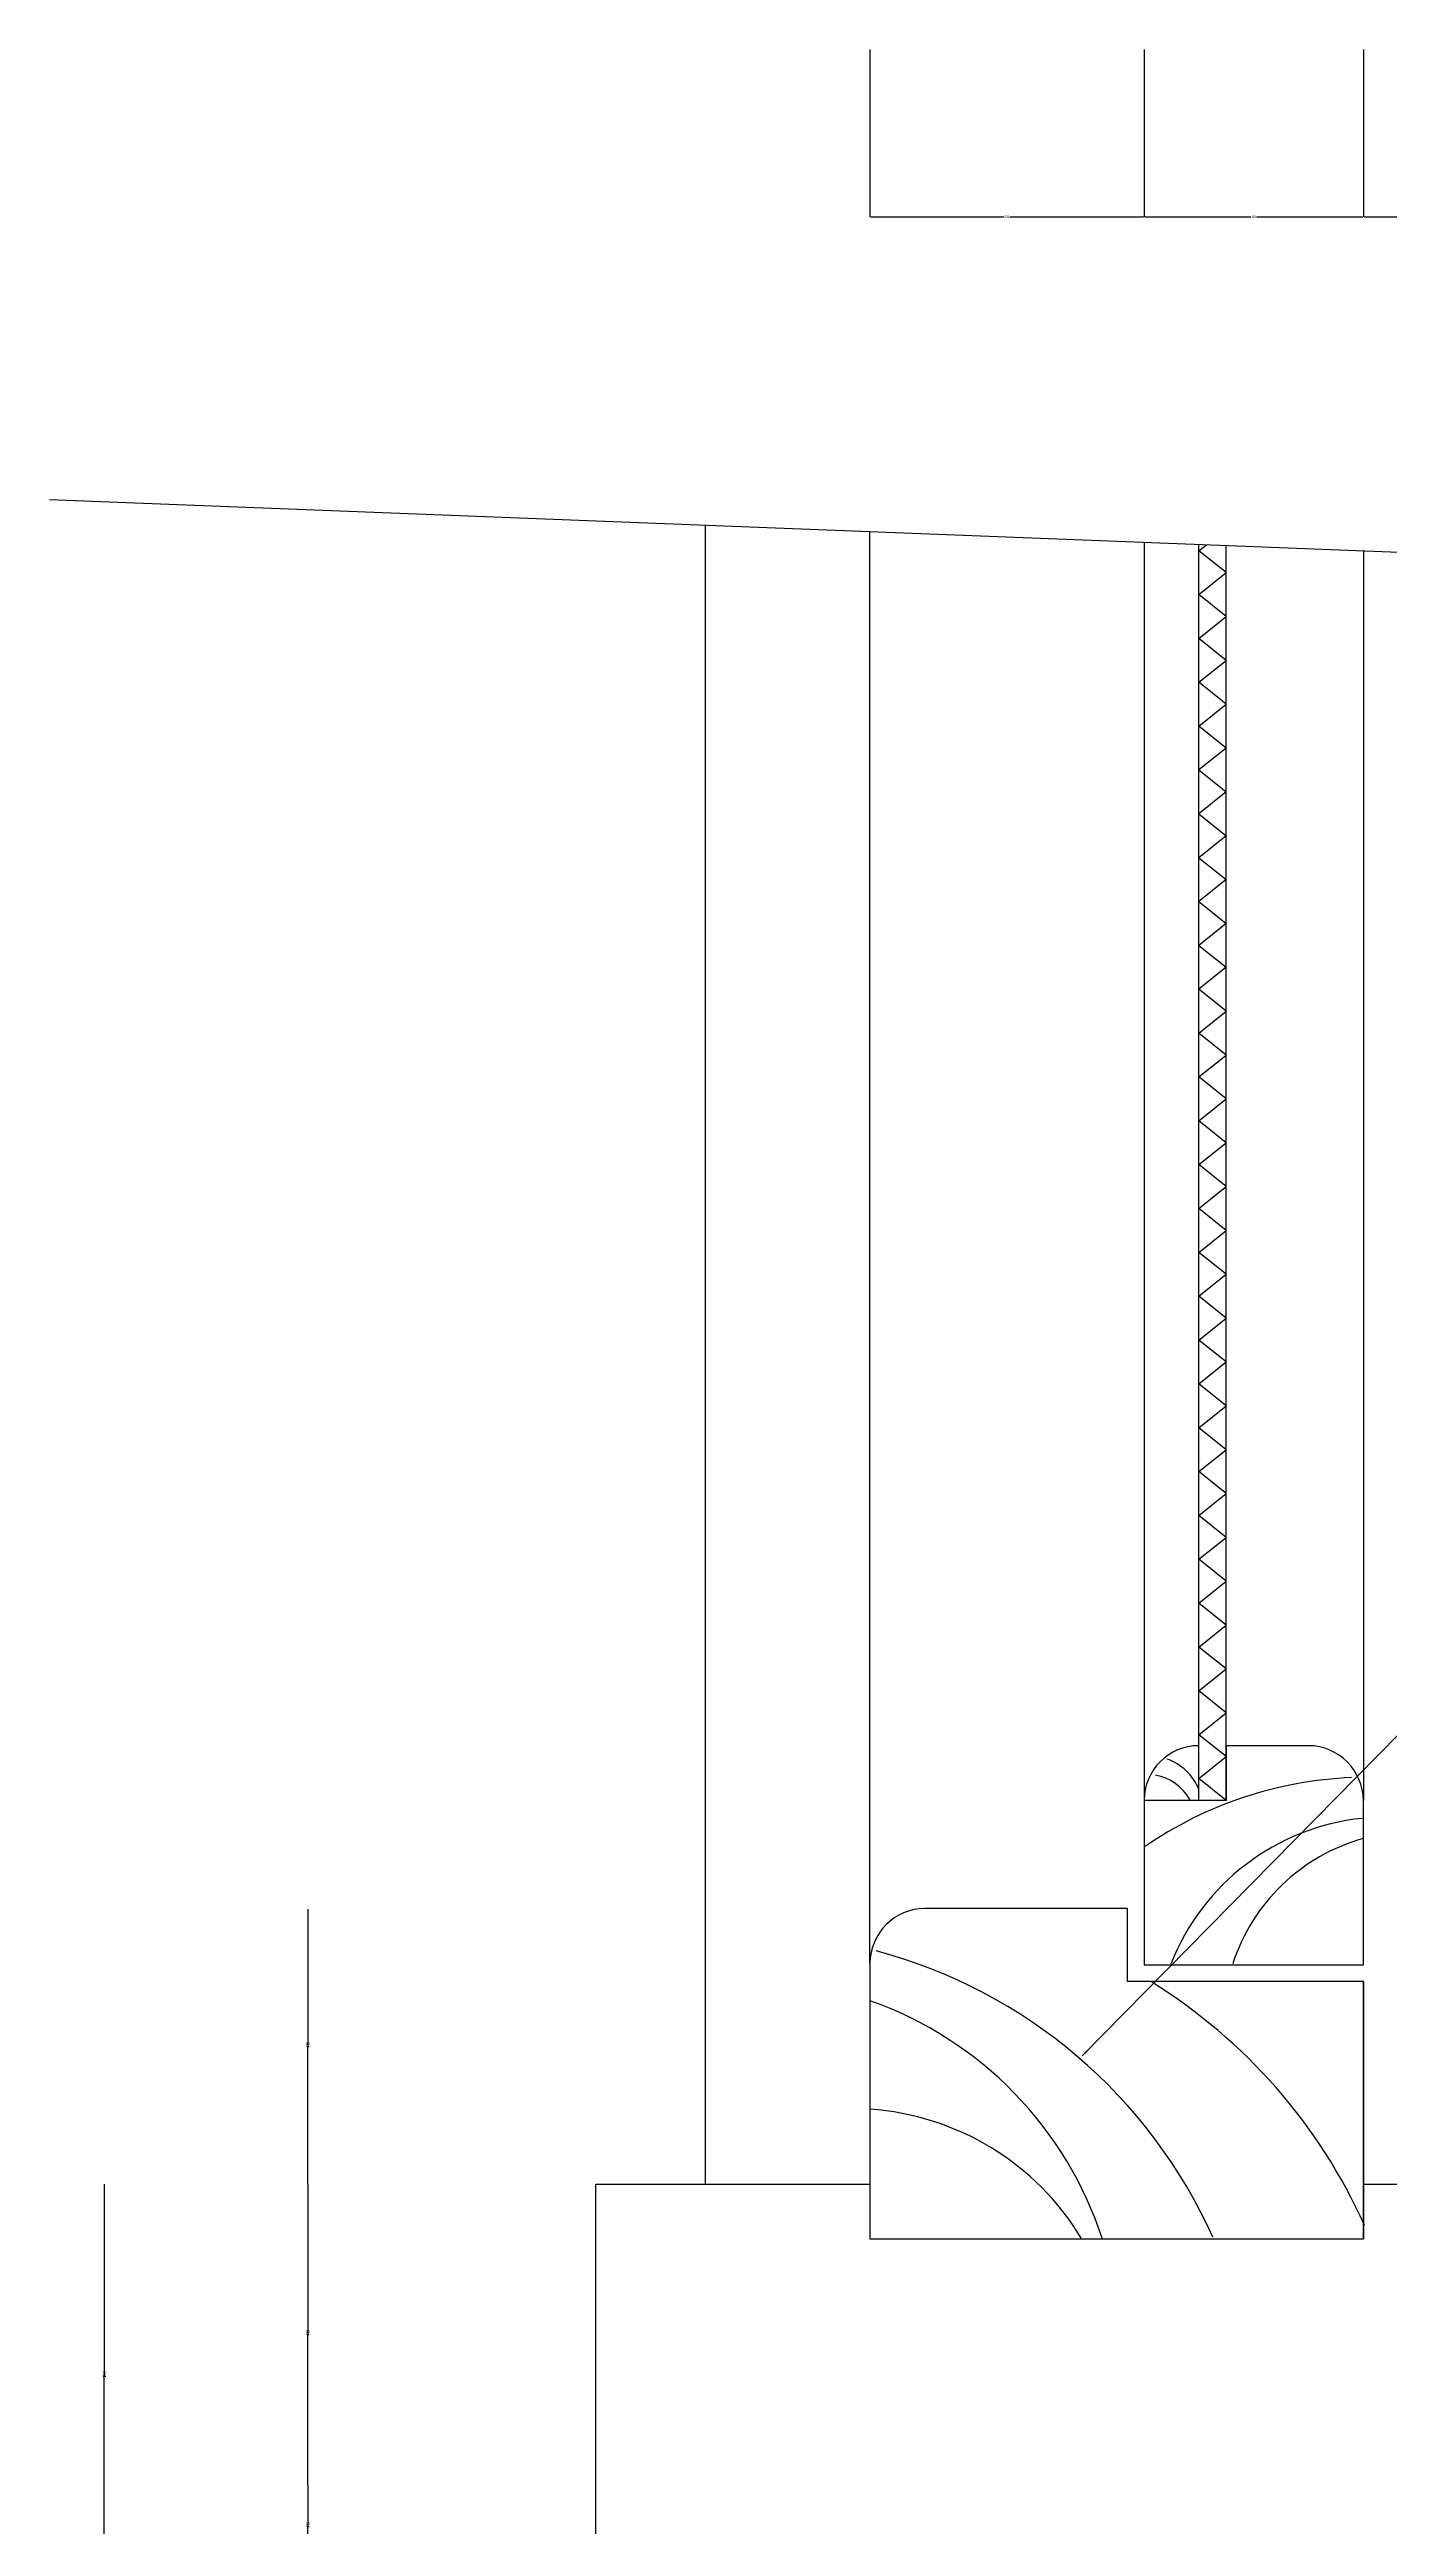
# Model space of a CAD drawing. Header units: metres. Extents: x 186 to 5383, y 145 to 6983.
# Drawn here: x 3762 to 4250, y 2576 to 3480 of the extents above; entities that cross this region are included whole.
import ezdxf

# ---------------------------------------------------------------- set-up
doc = ezdxf.new("R2010")
doc.units = ezdxf.units.M
for name, color, linetype in [('3', 3, 'Continuous'), ('4', 4, 'Continuous'), ('7', 7, 'Continuous'), ('BH', 3, 'Continuous'), ('DIM', 3, 'Continuous')]:
    doc.layers.add(name, color=color, linetype=linetype)
doc.dimstyles.get("Standard").update_dxf_attribs({"dimtxt": 2.5, "dimasz": 2.5, "dimexe": 1.25, "dimexo": 0.625, "dimtad": 1, "dimcen": 2.5, "dimazin": 3, "dimtfac": 1, "dimtmove": 0, "dimatfit": 3})

# ---------------------------------------------------------------- blocks, each defined once
blk = doc.blocks.new('*D31')
for p, q in [((4240.88, 3479.96), (4240.88, 3418.94)), ((4360.88, 3479.96), (4360.88, 3418.94)), ((4241.13, 3418.94), (4299.88, 3418.94)), ((4301.88, 3418.94), (4360.63, 3418.94))]:
    blk.add_line(p, q)
at = {"layer": 'Defpoints'}
for p in [(4240.88, 3479.96), (4360.88, 3479.96), (4240.88, 3418.94)]:
    blk.add_point(p, dxfattribs=at)
at = {"layer": 'DIM', "insert": (4300.88, 3418.94), "char_height": 1, "attachment_point": 5}
blk.add_mtext('60', dxfattribs=at)
blk = doc.blocks.new('*D32')
for p, q in [((4160.88, 3479.96), (4160.88, 3418.94)), ((4240.88, 3479.96), (4240.88, 3418.94)), ((4161.13, 3418.94), (4199.88, 3418.94)), ((4201.88, 3418.94), (4240.63, 3418.94))]:
    blk.add_line(p, q)
at = {"layer": 'Defpoints'}
for p in [(4160.88, 3479.96), (4240.88, 3479.96), (4160.88, 3418.94)]:
    blk.add_point(p, dxfattribs=at)
at = {"layer": 'DIM', "insert": (4200.88, 3418.94), "char_height": 1, "attachment_point": 5}
blk.add_mtext('40', dxfattribs=at)
blk = doc.blocks.new('*D33')
for p, q in [((4060.88, 3479.96), (4060.88, 3418.94)), ((4160.88, 3479.96), (4160.88, 3418.94)), ((4061.13, 3418.94), (4109.88, 3418.94)), ((4111.88, 3418.94), (4160.63, 3418.94))]:
    blk.add_line(p, q)
at = {"layer": 'Defpoints'}
for p in [(4060.88, 3479.96), (4160.88, 3479.96), (4060.88, 3418.94)]:
    blk.add_point(p, dxfattribs=at)
at = {"layer": 'DIM', "insert": (4110.88, 3418.94), "char_height": 1, "attachment_point": 5}
blk.add_mtext('50', dxfattribs=at)
blk = doc.blocks.new('*D53')
for p, q in [((3855.81, 2591.31), (3855.81, 2576.2)), ((3855.56, 2576.2), (3855.31, 2576.2)), ((3855.81, 2561.09), (3855.81, 2576.2)), ((3855.81, 2576.2), (3855.81, 2576.2)), ((3856.06, 2576.2), (3856.31, 2576.2))]:
    blk.add_line(p, q)
at = {"layer": 'Defpoints'}
for p in [(3855.81, 2591.31), (3855.81, 2576.2), (3855.81, 2561.09)]:
    blk.add_point(p, dxfattribs=at)
at = {"layer": 'DIM', "insert": (3855.81, 2577.325), "char_height": 1, "attachment_point": 5}
blk.add_mtext('15', dxfattribs=at)
blk = doc.blocks.new('*D55')
for p, q in [((3855.81, 2801.45), (3855.81, 2751.27)), ((3855.56, 2751.27), (3855.31, 2751.27)), ((3855.81, 2701.09), (3855.81, 2751.27)), ((3855.81, 2751.27), (3855.81, 2751.27)), ((3856.06, 2751.27), (3856.31, 2751.27))]:
    blk.add_line(p, q)
at = {"layer": 'Defpoints'}
for p in [(3855.81, 2801.45), (3855.81, 2751.27), (3855.81, 2701.09)]:
    blk.add_point(p, dxfattribs=at)
at = {"layer": 'DIM', "insert": (3855.81, 2752.395), "char_height": 1, "attachment_point": 5}
blk.add_mtext('50', dxfattribs=at)
blk = doc.blocks.new('*D56')
for p, q in [((3855.81, 2701.09), (3855.81, 2646.2)), ((3855.56, 2646.2), (3855.31, 2646.2)), ((3855.81, 2591.31), (3855.81, 2646.2)), ((3855.81, 2646.2), (3855.81, 2646.2)), ((3856.06, 2646.2), (3856.31, 2646.2))]:
    blk.add_line(p, q)
at = {"layer": 'Defpoints'}
for p in [(3855.81, 2701.09), (3855.81, 2646.2), (3855.81, 2591.31)]:
    blk.add_point(p, dxfattribs=at)
at = {"layer": 'DIM', "insert": (3855.81, 2647.325), "char_height": 1, "attachment_point": 5}
blk.add_mtext('55', dxfattribs=at)
blk = doc.blocks.new('*D57')
for p, q in [((3781.56, 2701.09), (3781.56, 2631.09)), ((3781.31, 2631.09), (3781.06, 2631.09)), ((3781.56, 2561.09), (3781.56, 2631.09)), ((3781.56, 2631.09), (3781.56, 2631.09)), ((3781.81, 2631.09), (3782.06, 2631.09))]:
    blk.add_line(p, q)
at = {"layer": 'Defpoints'}
for p in [(3781.56, 2701.09), (3781.56, 2631.09), (3781.56, 2561.09)]:
    blk.add_point(p, dxfattribs=at)
at = {"layer": 'DIM', "insert": (3781.56, 2632.215), "char_height": 1, "attachment_point": 5}
blk.add_mtext('70', dxfattribs=at)

msp = doc.modelspace()

# ---------------------------------------------------------------- hatches: boundary and pattern name
at = {"layer": 'BH'}
h = msp.add_hatch(dxfattribs=at)
h.set_pattern_fill('ANSI33', scale=200)
h.paths.add_polyline_path([(4640.88, 2601.09), (4660.88, 2601.09), (4660.88, 2701.09), (4240.88, 2701.09), (4240.88, 2681.09), (4060.88, 2681.09), (4060.88, 2701.09), (3960.88, 2701.09), (3960.88, 2561.09), (4640.88, 2561.09)])
h.paths.add_polyline_path([(4518.1, 2391.03), (4548.2, 2392.69, 0.78), (4546.12, 2438.75, -0.06), (4543.26, 2439.17, -0.03), (4546.12, 2438.75, 0.88), (4549.41, 2461.09), (4543.26, 2461.09, -0.14), (4549.41, 2461.09), (4620.88, 2461.09), (4620.88, 2561.09), (4300.88, 2561.09), (4300.88, 2461.09), (4372.35, 2461.09, -0.14), (4378.49, 2461.09), (4372.35, 2461.09, 0.88), (4375.64, 2438.75, -0.03), (4378.49, 2439.17, -0.06), (4375.64, 2438.75, 0.78), (4373.56, 2392.69), (4403.66, 2391.03, -0.15), (4354.88, 1954.7, 0.56), (4360.88, 1753.09, 0.74), (4360.88, 1733.09, -0.69), (4371.65, 1648.55, 0.77), (4360.88, 1621.09, 0.32), (4343.36, 1601.09), (4280.88, 1601.09), (4280.88, 1501.09), (4640.88, 1501.09), (4640.88, 1601.09), (4578.4, 1601.09, 0.32), (4560.88, 1621.09, 0.77), (4550.11, 1648.55, -0.69), (4560.88, 1733.09, 0.74), (4560.88, 1753.09, 0.56), (4566.87, 1954.7, -0.15)])
h.paths.add_polyline_path([(4280.88, 2561.09), (4240.88, 2561.09), (4240.88, 1501.09), (4280.88, 1501.09)])

# ---------------------------------------------------------------- linework, layer by layer
at = {"layer": '3'}
msp.add_line((3761.58, 3315.77), (4690.78, 3279.46), dxfattribs=at)
for centre, radius, start, end in [((4163.19, 2838.23), 18.96, 21.07, 71.63), ((4242.14, 2707.37), 142.16, 92.24, 124.76), ((4161.52, 2832.13), 18.57, 29.99, 79.2), ((4249.11, 2750.84), 84.17, 95.87, 158.77), ((4259.8, 2759.8), 70.04, 105.7, 161.96), ((4014.79, 2604.92), 187.63, 24.16, 75.08), ((4057.41, 2603.49), 201.58, 24.21, 58.23), ((4015.31, 2638.78), 137.04, 17.98, 70.44), ((4054.11, 2630.68), 98.01, 31.17, 86.04)]:
    msp.add_arc(centre, radius, start, end, dxfattribs=at)
at = {"layer": '4'}
for p, q in [((4000.88, 2701.09), (4000.88, 3306.42)), ((4060.88, 2781.69), (4060.88, 3304.08)), ((4160.88, 3300.17), (4160.88, 2841.09)), ((4240.88, 3297.04), (4240.88, 2841.09))]:
    msp.add_line(p, q, dxfattribs=at)
msp.add_lwpolyline([(4180.88, 2841.09), (4160.88, 2841.09), (4160.88, 2781.09), (4240.88, 2781.09), (4240.88, 2841.09, 0.41), (4220.88, 2861.09), (4190.88, 2861.09), (4190.88, 2841.09)], format="xyb", close=True, dxfattribs=at)
msp.add_lwpolyline([(4240.88, 2775.09), (4240.88, 2681.09), (4240.88, 2775.09), (4154.88, 2775.09), (4154.88, 2801.69), (4080.88, 2801.69, 0.41), (4060.88, 2781.69), (4060.88, 2681.09), (4240.88, 2681.09)], format="xyb", dxfattribs=at)
for points in [[(4240.88, 2681.09), (4240.88, 2701.09), (4660.88, 2701.09), (4660.88, 2601.09), (4640.88, 2601.09), (4640.88, 2561.09), (3960.88, 2561.09), (3960.88, 2701.09), (3960.88, 2701.09), (4060.88, 2701.09), (4060.88, 2681.09)], [(4060.88, 2681.09), (4240.88, 2681.09)]]:
    msp.add_lwpolyline(points, dxfattribs=at)
msp.add_arc((4180.88, 2841.09), 20, 90, 180, dxfattribs=at)
at = {"layer": '7'}
for p, q in [((4180.88, 2841.09), (4180.88, 3299.39)), ((4190.88, 2841.09), (4190.88, 3298.99))]:
    msp.add_line(p, q, dxfattribs=at)
at = {"layer": 'BH'}
for p, q in [((4180.88, 3297.09), (4183.62, 3299.28)), ((4190.88, 3289.09), (4180.88, 3297.09)), ((4180.88, 3281.09), (4190.88, 3289.09)), ((4190.88, 3273.09), (4180.88, 3281.09)), ((4180.88, 3265.09), (4190.88, 3273.09)), ((4190.88, 3257.09), (4180.88, 3265.09)), ((4190.88, 3257.09), (4180.88, 3265.09)), ((4180.88, 3249.09), (4190.88, 3257.09)), ((4190.88, 3241.09), (4180.88, 3249.09)), ((4180.88, 3233.09), (4190.88, 3241.09)), ((4190.88, 3225.09), (4180.88, 3233.09)), ((4190.88, 3225.09), (4180.88, 3217.09)), ((4180.88, 3217.09), (4190.88, 3209.09)), ((4190.88, 3209.09), (4180.88, 3201.09)), ((4180.88, 3201.09), (4190.88, 3193.09)), ((4190.88, 3193.09), (4180.88, 3185.09)), ((4190.88, 3193.09), (4180.88, 3185.09)), ((4180.88, 3185.09), (4190.88, 3177.09)), ((4190.88, 3177.09), (4180.88, 3169.09)), ((4180.88, 3169.09), (4190.88, 3161.09)), ((4190.88, 3161.09), (4180.88, 3153.09)), ((4180.88, 3153.09), (4190.88, 3145.09)), ((4190.88, 3145.09), (4180.88, 3137.09)), ((4190.88, 3129.09), (4180.88, 3137.09)), ((4180.88, 3121.09), (4190.88, 3129.09)), ((4190.88, 3113.09), (4180.88, 3121.09)), ((4180.88, 3105.09), (4190.88, 3113.09)), ((4190.88, 3097.09), (4180.88, 3105.09)), ((4180.88, 3089.09), (4190.88, 3097.09)), ((4190.88, 3081.09), (4180.88, 3089.09)), ((4190.88, 3081.09), (4180.88, 3089.09)), ((4180.88, 3073.09), (4190.88, 3081.09)), ((4190.88, 3065.09), (4180.88, 3073.09)), ((4180.88, 3057.09), (4190.88, 3065.09)), ((4190.88, 3049.09), (4180.88, 3057.09)), ((4180.88, 3041.09), (4190.88, 3049.09)), ((4190.88, 3033.09), (4180.88, 3041.09)), ((4180.88, 3025.09), (4190.88, 3033.09)), ((4190.88, 3017.09), (4180.88, 3025.09)), ((4180.88, 3009.09), (4190.88, 3017.09)), ((4190.88, 3001.09), (4180.88, 3009.09)), ((4180.88, 2993.09), (4190.88, 3001.09)), ((4190.88, 2985.09), (4180.88, 2993.09)), ((4180.88, 2977.09), (4190.88, 2985.09)), ((4190.88, 2969.09), (4180.88, 2977.09)), ((4180.88, 2961.09), (4190.88, 2969.09)), ((4190.88, 2953.09), (4180.88, 2961.09)), ((4180.88, 2945.09), (4190.88, 2953.09)), ((4190.88, 2937.09), (4180.88, 2945.09)), ((4180.88, 2929.09), (4190.88, 2937.09)), ((4190.88, 2921.09), (4180.88, 2929.09)), ((4190.88, 2921.09), (4180.88, 2929.09)), ((4180.88, 2913.09), (4190.88, 2921.09)), ((4190.88, 2905.09), (4180.88, 2913.09)), ((4180.88, 2897.09), (4190.88, 2905.09)), ((4190.88, 2889.09), (4180.88, 2897.09)), ((4180.88, 2881.09), (4190.88, 2889.09)), ((4190.88, 2873.09), (4180.88, 2881.09)), ((4180.88, 2865.09), (4190.88, 2873.09)), ((4190.88, 2857.09), (4180.88, 2865.09)), ((4180.88, 2849.09), (4190.88, 2857.09)), ((4190.88, 2841.09), (4180.88, 2849.09))]:
    msp.add_line(p, q, dxfattribs=at)

# ---------------------------------------------------------------- dimensions: what is measured, and where the dimension line sits
at = {"layer": 'DIM'}
for base, p1, p2, text, picture, middle in [((4060.88, 3418.94), (4060.88, 3479.96), (4160.88, 3479.96), '50', '*D33', (4110.88, 3418.94)), ((4160.88, 3418.94), (4160.88, 3479.96), (4240.88, 3479.96), '40', '*D32', (4200.88, 3418.94)), ((4240.88, 3418.94), (4240.88, 3479.96), (4360.88, 3479.96), '60', '*D31', (4300.88, 3418.94)), ((3855.81, 2751.27), (3855.81, 2801.45), (3855.81, 2701.09), '50', '*D55', (3855.81, 2752.395)), ((3781.56, 2631.09), (3781.56, 2701.09), (3781.56, 2561.09), '70', '*D57', (3781.56, 2632.215)), ((3855.81, 2646.2), (3855.81, 2701.09), (3855.81, 2591.31), '55', '*D56', (3855.81, 2647.325)), ((3855.81, 2576.2), (3855.81, 2591.31), (3855.81, 2561.09), '15', '*D53', (3855.81, 2577.325))]:
    dim = msp.add_linear_dim(base=base, p1=p1, p2=p2, text=text, dimstyle='Standard', dxfattribs=at)
    dim.commit()
    dim.dimension.update_dxf_attribs({"geometry": picture, "text_midpoint": middle})

# ---------------------------------------------------------------- leaders
msp.add_leader([(4138.28, 2747.86), (4502.11, 3117.67)], dimstyle='Standard', dxfattribs=at)

doc.saveas('drawing.dxf')
